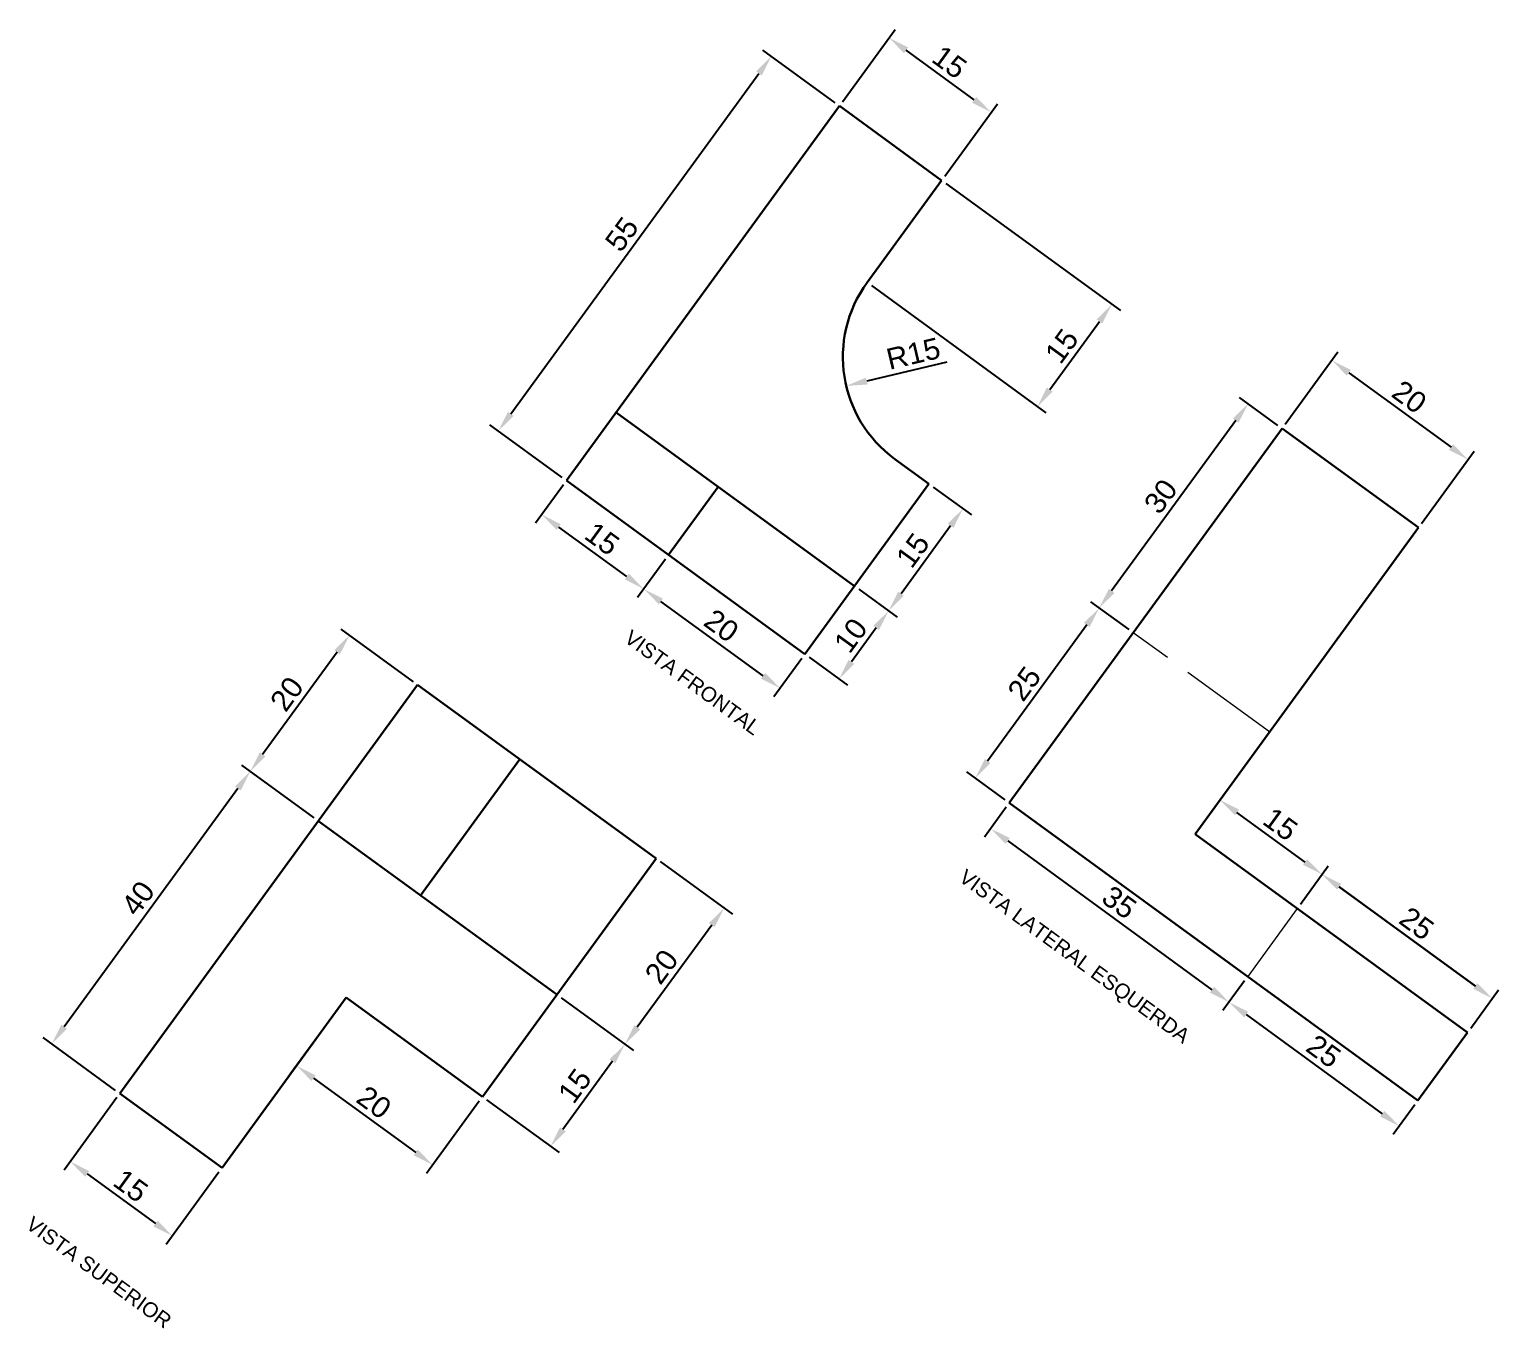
# Model space of a CAD drawing. Header units: millimetres. Extents: x 389 to 1956, y -1389 to -219.
# Drawn here: x 1096.3 to 1270.7, y -793.8 to -639.6 of the extents above; entities that cross this region are included whole.
import ezdxf

# ---------------------------------------------------------------- set-up
doc = ezdxf.new("R2010")
doc.units = ezdxf.units.MM
doc.linetypes.add('ACAD_ISO02W100', pattern=[15, 12, -3])
doc.layers.add('1-linha continua', color=5, linetype='Continuous', lineweight=30)
doc.layers.add('2-projeção', color=4, linetype='ACAD_ISO02W100', lineweight=15)
doc.layers.add('4-cotas', color=1, linetype='Continuous')
doc.layers.add('5-texto', color=6, linetype='Continuous')
doc.styles.get("Standard").update_dxf_attribs({"font": 'arial.ttf'})
doc.dimstyles.new('a1', dxfattribs={"dimtxt": 2.5, "dimasz": 2.5, "dimexe": 1.25, "dimexo": 0.625, "dimtad": 1, "dimtoh": 1, "dimtxsty": 'Standard', "dimcen": 2.5, "dimclrd": 256, "dimclre": 256, "dimclrt": 30, "dimadec": 0, "dimazin": 0, "dimtfac": 1, "dimtmove": 0, "dimatfit": 3, "dimfxl": 1, "dimlwd": -1, "dimlwe": -1, "dimarcsym": 0})

# ---------------------------------------------------------------- blocks, each defined once
blk = doc.blocks.new('*D13')
at = {"layer": '4-cotas', "transparency": 16777216}
for p, q in [((1191.93, -648.35), (1183.34, -642.09)), ((1153.44, -685.26), (1182.88, -644.85)), ((1159.55, -692.8), (1150.96, -686.55))]:
    blk.add_line(p, q, dxfattribs=at)
for points in [[(1182.55, -644.6), (1183.22, -645.09), (1184.35, -642.83)], [(1153.11, -685.02), (1153.78, -685.51), (1151.97, -687.28)]]:
    blk.add_solid(points, dxfattribs=at)
at = {"layer": 'Defpoints', "color": 0, "transparency": 16777216}
for p in [(1184.35, -642.83), (1192.44, -648.72), (1160.05, -693.17)]:
    blk.add_point(p, dxfattribs=at)
at = {"layer": '4-cotas', "color": 30, "transparency": 16777216, "insert": (1166.63, -663.94), "char_height": 2.5, "attachment_point": 5, "rotation": 53.9294}
blk.add_mtext('55', dxfattribs=at)
blk = doc.blocks.new('*D14')
at = {"layer": '4-cotas', "transparency": 16777216}
for p, q in [((1192.81, -648.21), (1199.06, -639.62)), ((1208.43, -647.99), (1200.35, -642.11)), ((1204.93, -657.04), (1211.19, -648.45))]:
    blk.add_line(p, q, dxfattribs=at)
for points in [[(1200.59, -641.77), (1200.1, -642.44), (1198.33, -640.63)], [(1208.67, -647.66), (1208.18, -648.33), (1210.45, -649.46)]]:
    blk.add_solid(points, dxfattribs=at)
at = {"layer": 'Defpoints', "color": 0, "transparency": 16777216}
for p in [(1198.33, -640.63), (1192.44, -648.72), (1204.56, -657.55)]:
    blk.add_point(p, dxfattribs=at)
at = {"layer": '4-cotas', "color": 30, "transparency": 16777216, "insert": (1205.51, -643.51), "char_height": 2.5, "attachment_point": 5, "rotation": 323.9294}
blk.add_mtext('15', dxfattribs=at)
blk = doc.blocks.new('*D15')
at = {"layer": '4-cotas', "transparency": 16777216}
for p, q in [((1203.57, -693.94), (1208.12, -697.25)), ((1205.63, -698.54), (1199.75, -706.62)), ((1194.74, -706.06), (1199.28, -709.38))]:
    blk.add_line(p, q, dxfattribs=at)
for points in [[(1205.3, -698.29), (1205.97, -698.78), (1207.11, -696.52)], [(1199.41, -706.37), (1200.08, -706.86), (1198.27, -708.64)]]:
    blk.add_solid(points, dxfattribs=at)
at = {"layer": 'Defpoints', "color": 0, "transparency": 16777216}
for p in [(1203.06, -693.57), (1194.23, -705.7), (1198.27, -708.64)]:
    blk.add_point(p, dxfattribs=at)
at = {"layer": '4-cotas', "color": 30, "transparency": 16777216, "insert": (1201.15, -701.46), "char_height": 2.5, "attachment_point": 5, "rotation": 53.9294}
blk.add_mtext('15', dxfattribs=at)
blk = doc.blocks.new('*D16')
at = {"layer": '4-cotas', "transparency": 16777216}
for p, q in [((1159.69, -693.68), (1156.37, -698.22)), ((1167.21, -704.57), (1159.13, -698.69)), ((1171.81, -702.51), (1168.5, -707.06))]:
    blk.add_line(p, q, dxfattribs=at)
for points in [[(1159.38, -698.35), (1158.89, -699.02), (1157.11, -697.21)], [(1167.46, -704.24), (1166.97, -704.91), (1169.24, -706.05)]]:
    blk.add_solid(points, dxfattribs=at)
at = {"layer": 'Defpoints', "color": 0, "transparency": 16777216}
for p in [(1160.05, -693.17), (1157.11, -697.21), (1172.18, -702)]:
    blk.add_point(p, dxfattribs=at)
at = {"layer": '4-cotas', "color": 30, "transparency": 16777216, "insert": (1164.29, -700.09), "char_height": 2.5, "attachment_point": 5, "rotation": 323.9294}
blk.add_mtext('15', dxfattribs=at)
blk = doc.blocks.new('*D17')
at = {"layer": '4-cotas', "transparency": 16777216}
for p, q in [((1171.81, -702.51), (1168.5, -707.06)), ((1183.38, -716.35), (1171.26, -707.52)), ((1187.98, -714.28), (1184.67, -718.83))]:
    blk.add_line(p, q, dxfattribs=at)
for points in [[(1171.5, -707.18), (1171.01, -707.85), (1169.24, -706.05)], [(1183.63, -716.01), (1183.14, -716.69), (1185.4, -717.82)]]:
    blk.add_solid(points, dxfattribs=at)
at = {"layer": 'Defpoints', "color": 0, "transparency": 16777216}
for p in [(1172.18, -702), (1169.24, -706.05), (1188.35, -713.78)]:
    blk.add_point(p, dxfattribs=at)
at = {"layer": '4-cotas', "color": 30, "transparency": 16777216, "insert": (1178.44, -710.4), "char_height": 2.5, "attachment_point": 5, "rotation": 323.9294}
blk.add_mtext('20', dxfattribs=at)
blk = doc.blocks.new('*D18')
at = {"layer": '4-cotas', "transparency": 16777216}
for p, q in [((1194.74, -706.06), (1199.28, -709.38)), ((1196.8, -710.66), (1193.86, -714.7)), ((1188.85, -714.15), (1193.4, -717.46))]:
    blk.add_line(p, q, dxfattribs=at)
for points in [[(1196.47, -710.42), (1197.14, -710.91), (1198.27, -708.64)], [(1193.52, -714.46), (1194.2, -714.95), (1192.39, -716.72)]]:
    blk.add_solid(points, dxfattribs=at)
at = {"layer": 'Defpoints', "color": 0, "transparency": 16777216}
for p in [(1194.23, -705.7), (1188.35, -713.78), (1192.39, -716.72)]:
    blk.add_point(p, dxfattribs=at)
at = {"layer": '4-cotas', "color": 30, "transparency": 16777216, "insert": (1193.79, -711.56), "char_height": 2.5, "attachment_point": 5, "rotation": 53.9294}
blk.add_mtext('10', dxfattribs=at)
blk = doc.blocks.new('*D19')
at = {"layer": '4-cotas', "transparency": 16777216}
blk.add_line((1205.17, -679.13), (1195.69, -681.36), dxfattribs=at)
blk.add_solid([(1195.59, -680.96), (1195.78, -681.77), (1193.25, -681.94)], dxfattribs=at)
at = {"layer": 'Defpoints', "color": 0, "transparency": 16777216}
for p in [(1207.85, -678.5), (1193.25, -681.94)]:
    blk.add_point(p, dxfattribs=at)
at = {"layer": '4-cotas', "color": 30, "transparency": 16777216, "insert": (1201.21, -678.11), "char_height": 2.5, "attachment_point": 5, "rotation": 13.2311}
blk.add_mtext('R15', dxfattribs=at)
blk = doc.blocks.new('*D20')
at = {"layer": '4-cotas', "transparency": 16777216}
for p, q in [((1205.07, -657.92), (1225.78, -673)), ((1196.24, -670.04), (1216.95, -685.13)), ((1217.41, -682.37), (1223.3, -674.29))]:
    blk.add_line(p, q, dxfattribs=at)
for points in [[(1222.96, -674.04), (1223.63, -674.53), (1224.77, -672.27)], [(1217.07, -682.13), (1217.75, -682.62), (1215.94, -684.39)]]:
    blk.add_solid(points, dxfattribs=at)
at = {"layer": 'Defpoints', "color": 0, "transparency": 16777216}
for p in [(1204.56, -657.55), (1195.73, -669.67), (1224.77, -672.27)]:
    blk.add_point(p, dxfattribs=at)
at = {"layer": '4-cotas', "color": 30, "transparency": 16777216, "insert": (1218.82, -677.21), "char_height": 2.5, "attachment_point": 5, "rotation": 53.9294}
blk.add_mtext('15', dxfattribs=at)
blk = doc.blocks.new('*D21')
at = {"layer": '4-cotas', "transparency": 16777216}
for p, q in [((1141.89, -717.05), (1133.3, -710.8)), ((1132.84, -713.55), (1124, -725.68)), ((1130.11, -733.22), (1121.52, -726.96))]:
    blk.add_line(p, q, dxfattribs=at)
for points in [[(1132.5, -713.31), (1133.17, -713.8), (1134.31, -711.53)], [(1123.67, -725.43), (1124.34, -725.92), (1122.53, -727.7)]]:
    blk.add_solid(points, dxfattribs=at)
at = {"layer": 'Defpoints', "color": 0, "transparency": 16777216}
for p in [(1142.39, -717.42), (1122.53, -727.7), (1130.62, -733.59)]:
    blk.add_point(p, dxfattribs=at)
at = {"layer": '4-cotas', "color": 30, "transparency": 16777216, "insert": (1126.88, -718.5), "char_height": 2.5, "attachment_point": 5, "rotation": 53.9294}
blk.add_mtext('20', dxfattribs=at)
blk = doc.blocks.new('*D22')
at = {"layer": '4-cotas', "transparency": 16777216}
for p, q in [((1130.11, -733.22), (1121.52, -726.96)), ((1121.06, -729.72), (1100.45, -758.01)), ((1106.56, -765.55), (1097.97, -759.29))]:
    blk.add_line(p, q, dxfattribs=at)
for points in [[(1120.72, -729.47), (1121.4, -729.96), (1122.53, -727.7)], [(1100.12, -757.76), (1100.79, -758.26), (1098.98, -760.03)]]:
    blk.add_solid(points, dxfattribs=at)
at = {"layer": 'Defpoints', "color": 0, "transparency": 16777216}
for p in [(1130.62, -733.59), (1098.98, -760.03), (1107.06, -765.92)]:
    blk.add_point(p, dxfattribs=at)
at = {"layer": '4-cotas', "color": 30, "transparency": 16777216, "insert": (1109.22, -742.75), "char_height": 2.5, "attachment_point": 5, "rotation": 53.9294}
blk.add_mtext('40', dxfattribs=at)
blk = doc.blocks.new('*D23')
at = {"layer": '4-cotas', "transparency": 16777216}
for p, q in [((1106.7, -766.42), (1100.44, -775.01)), ((1103.2, -775.47), (1111.28, -781.36)), ((1118.82, -775.26), (1112.57, -783.84))]:
    blk.add_line(p, q, dxfattribs=at)
for points in [[(1103.44, -775.14), (1102.95, -775.81), (1101.18, -774)], [(1111.53, -781.02), (1111.03, -781.7), (1113.3, -782.83)]]:
    blk.add_solid(points, dxfattribs=at)
at = {"layer": 'Defpoints', "color": 0, "transparency": 16777216}
for p in [(1107.06, -765.92), (1119.19, -774.75), (1113.3, -782.83)]:
    blk.add_point(p, dxfattribs=at)
at = {"layer": '4-cotas', "color": 30, "transparency": 16777216, "insert": (1108.36, -776.88), "char_height": 2.5, "attachment_point": 5, "rotation": 323.9294}
blk.add_mtext('15', dxfattribs=at)
blk = doc.blocks.new('*D24')
at = {"layer": '4-cotas', "transparency": 16777216}
for p, q in [((1133.54, -755.05), (1127.28, -763.64)), ((1130.04, -764.1), (1142.17, -772.93)), ((1149.71, -766.82), (1143.45, -775.41))]:
    blk.add_line(p, q, dxfattribs=at)
for points in [[(1130.29, -763.76), (1129.8, -764.43), (1128.02, -762.63)], [(1142.41, -772.59), (1141.92, -773.27), (1144.19, -774.4)]]:
    blk.add_solid(points, dxfattribs=at)
at = {"layer": 'Defpoints', "color": 0, "transparency": 16777216}
for p in [(1133.91, -754.54), (1150.07, -766.32), (1144.19, -774.4)]:
    blk.add_point(p, dxfattribs=at)
at = {"layer": '4-cotas', "color": 30, "transparency": 16777216, "insert": (1137.22, -766.98), "char_height": 2.5, "attachment_point": 5, "rotation": 323.9294}
blk.add_mtext('20', dxfattribs=at)
blk = doc.blocks.new('*D25')
at = {"layer": '4-cotas', "transparency": 16777216}
for p, q in [((1159.41, -754.56), (1168, -760.82)), ((1165.52, -762.1), (1159.63, -770.19)), ((1150.58, -766.69), (1159.17, -772.94))]:
    blk.add_line(p, q, dxfattribs=at)
for points in [[(1165.18, -761.86), (1165.85, -762.35), (1166.99, -760.08)], [(1159.29, -769.94), (1159.97, -770.43), (1158.16, -772.21)]]:
    blk.add_solid(points, dxfattribs=at)
at = {"layer": 'Defpoints', "color": 0, "transparency": 16777216}
for p in [(1158.91, -754.19), (1150.07, -766.32), (1158.16, -772.21)]:
    blk.add_point(p, dxfattribs=at)
at = {"layer": '4-cotas', "color": 30, "transparency": 16777216, "insert": (1161.04, -765.02), "char_height": 2.5, "attachment_point": 5, "rotation": 53.9294}
blk.add_mtext('15', dxfattribs=at)
blk = doc.blocks.new('*D27')
at = {"layer": '4-cotas', "transparency": 16777216}
for p, q in [((1171.19, -738.4), (1179.77, -744.65)), ((1177.29, -745.94), (1168.46, -758.06)), ((1159.41, -754.56), (1168, -760.82))]:
    blk.add_line(p, q, dxfattribs=at)
for points in [[(1176.96, -745.69), (1177.63, -746.18), (1178.76, -743.92)], [(1168.12, -757.82), (1168.8, -758.31), (1166.99, -760.08)]]:
    blk.add_solid(points, dxfattribs=at)
at = {"layer": 'Defpoints', "color": 0, "transparency": 16777216}
for p in [(1170.68, -738.03), (1158.91, -754.19), (1166.99, -760.08)]:
    blk.add_point(p, dxfattribs=at)
at = {"layer": '4-cotas', "color": 30, "transparency": 16777216, "insert": (1171.34, -750.88), "char_height": 2.5, "attachment_point": 5, "rotation": 53.9294}
blk.add_mtext('20', dxfattribs=at)
blk = doc.blocks.new('*D28')
at = {"layer": '4-cotas', "transparency": 16777216}
for p, q in [((1212.23, -731.95), (1209.65, -735.49)), ((1212.41, -735.95), (1236.65, -753.61)), ((1240.52, -752.56), (1237.94, -756.09))]:
    blk.add_line(p, q, dxfattribs=at)
for points in [[(1212.65, -735.61), (1212.16, -736.28), (1210.38, -734.48)], [(1236.9, -753.27), (1236.41, -753.95), (1238.67, -755.08)]]:
    blk.add_solid(points, dxfattribs=at)
at = {"layer": 'Defpoints', "color": 0, "transparency": 16777216}
for p in [(1212.59, -731.44), (1240.88, -752.05), (1238.67, -755.08)]:
    blk.add_point(p, dxfattribs=at)
at = {"layer": '4-cotas', "color": 30, "transparency": 16777216, "insert": (1225.65, -743.24), "char_height": 2.5, "attachment_point": 5, "rotation": 323.9294}
blk.add_mtext('35', dxfattribs=at)
blk = doc.blocks.new('*D29')
at = {"layer": '4-cotas', "transparency": 16777216}
for p, q in [((1240.52, -752.56), (1237.94, -756.09)), ((1240.7, -756.56), (1256.86, -768.33)), ((1260.72, -767.27), (1258.15, -770.81))]:
    blk.add_line(p, q, dxfattribs=at)
for points in [[(1240.94, -756.22), (1240.45, -756.89), (1238.67, -755.08)], [(1257.11, -767.99), (1256.62, -768.67), (1258.88, -769.8)]]:
    blk.add_solid(points, dxfattribs=at)
at = {"layer": 'Defpoints', "color": 0, "transparency": 16777216}
for p in [(1240.88, -752.05), (1261.09, -766.77), (1258.88, -769.8)]:
    blk.add_point(p, dxfattribs=at)
at = {"layer": '4-cotas', "color": 30, "transparency": 16777216, "insert": (1249.9, -760.91), "char_height": 2.5, "attachment_point": 5, "rotation": 323.9294}
blk.add_mtext('25', dxfattribs=at)
blk = doc.blocks.new('*D30')
at = {"layer": '4-cotas', "transparency": 16777216}
for p, q in [((1244.47, -686.62), (1239.92, -683.31)), ((1239.46, -686.06), (1224.74, -706.27)), ((1226.81, -710.87), (1222.26, -707.56))]:
    blk.add_line(p, q, dxfattribs=at)
for points in [[(1239.13, -685.82), (1239.8, -686.31), (1240.94, -684.04)], [(1224.41, -706.03), (1225.08, -706.52), (1223.27, -708.29)]]:
    blk.add_solid(points, dxfattribs=at)
at = {"layer": 'Defpoints', "color": 0, "transparency": 16777216}
for p in [(1244.98, -686.99), (1223.27, -708.29), (1227.31, -711.24)]:
    blk.add_point(p, dxfattribs=at)
at = {"layer": '4-cotas', "color": 30, "transparency": 16777216, "insert": (1230.57, -695.05), "char_height": 2.5, "attachment_point": 5, "rotation": 53.9294}
blk.add_mtext('30', dxfattribs=at)
blk = doc.blocks.new('*D31')
at = {"layer": '4-cotas', "transparency": 16777216}
for p, q in [((1226.81, -710.87), (1222.26, -707.56)), ((1221.8, -710.31), (1210.02, -726.48)), ((1212.09, -731.07), (1207.54, -727.76))]:
    blk.add_line(p, q, dxfattribs=at)
for points in [[(1221.46, -710.07), (1222.14, -710.56), (1223.27, -708.29)], [(1209.69, -726.23), (1210.36, -726.72), (1208.55, -728.5)]]:
    blk.add_solid(points, dxfattribs=at)
at = {"layer": 'Defpoints', "color": 0, "transparency": 16777216}
for p in [(1227.31, -711.24), (1208.55, -728.5), (1212.59, -731.44)]:
    blk.add_point(p, dxfattribs=at)
at = {"layer": '4-cotas', "color": 30, "transparency": 16777216, "insert": (1214.38, -717.28), "char_height": 2.5, "attachment_point": 5, "rotation": 53.9294}
blk.add_mtext('25', dxfattribs=at)
blk = doc.blocks.new('*D32')
at = {"layer": '4-cotas', "transparency": 16777216}
for p, q in [((1247.14, -743.46), (1250.45, -738.92)), ((1251.74, -741.4), (1267.9, -753.17)), ((1267.35, -758.18), (1270.66, -753.64))]:
    blk.add_line(p, q, dxfattribs=at)
for points in [[(1251.98, -741.06), (1251.49, -741.73), (1249.72, -739.93)], [(1268.15, -752.84), (1267.66, -753.51), (1269.92, -754.65)]]:
    blk.add_solid(points, dxfattribs=at)
at = {"layer": 'Defpoints', "color": 0, "transparency": 16777216}
for p in [(1246.77, -743.97), (1269.92, -754.65), (1266.98, -758.69)]:
    blk.add_point(p, dxfattribs=at)
at = {"layer": '4-cotas', "color": 30, "transparency": 16777216, "insert": (1260.94, -745.75), "char_height": 2.5, "attachment_point": 5, "rotation": 323.9294}
blk.add_mtext('25', dxfattribs=at)
blk = doc.blocks.new('*D33')
at = {"layer": '4-cotas', "transparency": 16777216}
for p, q in [((1250.08, -739.42), (1250.45, -738.92)), ((1267.9, -753.17), (1251.74, -741.4)), ((1267.35, -758.18), (1270.66, -753.64))]:
    blk.add_line(p, q, dxfattribs=at)
for points in [[(1251.98, -741.06), (1251.49, -741.73), (1249.72, -739.93)], [(1268.15, -752.84), (1267.66, -753.51), (1269.92, -754.65)]]:
    blk.add_solid(points, dxfattribs=at)
at = {"layer": 'Defpoints', "color": 0, "transparency": 16777216}
for p in [(1249.72, -739.93), (1249.72, -739.93), (1266.98, -758.69)]:
    blk.add_point(p, dxfattribs=at)
at = {"layer": '4-cotas', "color": 30, "transparency": 16777216, "insert": (1260.94, -745.75), "char_height": 2.5, "attachment_point": 5, "rotation": 323.9294}
blk.add_mtext('25', dxfattribs=at)
blk = doc.blocks.new('*D34')
at = {"layer": '4-cotas', "transparency": 16777216}
for p, q in [((1237.96, -730.59), (1238.33, -730.08)), ((1247.69, -738.45), (1239.61, -732.57)), ((1250.08, -739.42), (1250.45, -738.92))]:
    blk.add_line(p, q, dxfattribs=at)
for points in [[(1239.86, -732.23), (1239.37, -732.9), (1237.59, -731.09)], [(1247.94, -738.12), (1247.45, -738.79), (1249.72, -739.93)]]:
    blk.add_solid(points, dxfattribs=at)
at = {"layer": 'Defpoints', "color": 0, "transparency": 16777216}
for p in [(1237.59, -731.09), (1237.59, -731.09), (1249.72, -739.93)]:
    blk.add_point(p, dxfattribs=at)
at = {"layer": '4-cotas', "color": 30, "transparency": 16777216, "insert": (1244.77, -733.97), "char_height": 2.5, "attachment_point": 5, "rotation": 323.9294}
blk.add_mtext('15', dxfattribs=at)
blk = doc.blocks.new('*D35')
at = {"layer": '4-cotas', "transparency": 16777216}
for p, q in [((1245.34, -686.48), (1251.6, -677.89)), ((1252.89, -680.38), (1265.01, -689.21)), ((1261.51, -698.26), (1267.77, -689.67))]:
    blk.add_line(p, q, dxfattribs=at)
for points in [[(1253.13, -680.04), (1252.64, -680.71), (1250.86, -678.9)], [(1265.26, -688.87), (1264.76, -689.54), (1267.03, -690.68)]]:
    blk.add_solid(points, dxfattribs=at)
at = {"layer": 'Defpoints', "color": 0, "transparency": 16777216}
for p in [(1244.98, -686.99), (1267.03, -690.68), (1261.14, -698.76)]:
    blk.add_point(p, dxfattribs=at)
at = {"layer": '4-cotas', "color": 30, "transparency": 16777216, "insert": (1260.07, -683.25), "char_height": 2.5, "attachment_point": 5, "rotation": 323.9294}
blk.add_mtext('20', dxfattribs=at)

msp = doc.modelspace()

# ---------------------------------------------------------------- linework, layer by layer
at = {"layer": '1-linha continua'}
for p, q in [((1192.438, -648.716), (1160.055, -693.172)), ((1204.562, -657.548), (1192.438, -648.716)), ((1204.562, -657.548), (1195.73, -669.672)), ((1165.943, -685.089), (1194.233, -705.696)), ((1244.977, -686.987), (1212.594, -731.443)), ((1261.143, -698.762), (1244.977, -686.987)), ((1199.023, -690.628), (1203.065, -693.572)), ((1160.055, -693.172), (1188.345, -713.779)), ((1188.345, -713.779), (1203.065, -693.572)), ((1172.179, -702.004), (1178.067, -693.921)), ((1261.143, -698.762), (1234.647, -735.136)), ((1142.391, -717.421), (1107.064, -765.918)), ((1142.391, -717.421), (1170.682, -738.028)), ((1154.516, -726.253), (1142.74, -742.418)), ((1212.594, -731.443), (1261.091, -766.77)), ((1130.616, -733.587), (1158.906, -754.194)), ((1234.647, -735.136), (1266.979, -758.687)), ((1150.074, -766.318), (1170.682, -738.028)), ((1119.189, -774.75), (1133.908, -754.543)), ((1133.908, -754.543), (1150.074, -766.318)), ((1261.091, -766.77), (1266.979, -758.687)), ((1107.064, -765.918), (1119.189, -774.75))]:
    msp.add_line(p, q, dxfattribs=at)
msp.add_arc((1207.855, -678.504), 15, 143.92937, 233.92937, dxfattribs=at)
at = {"layer": '2-projeção'}
for p, q in [((1243.479, -723.011), (1227.313, -711.236)), ((1246.772, -743.967), (1240.884, -752.05))]:
    msp.add_line(p, q, dxfattribs=at)

# ---------------------------------------------------------------- texts
at = {"layer": '5-texto'}
for s, p in [('VISTA FRONTAL', (1166.762, -712.208)), ('VISTA LATERAL ESQUERDA', (1206.473, -740.609)), ('VISTA SUPERIOR', (1095.76, -781.805))]:
    msp.add_text(s, height=1.75276, rotation=323.92937, dxfattribs=at).set_placement(p)

# ---------------------------------------------------------------- dimensions: what is measured, and where the dimension line sits
at = {"layer": '4-cotas'}
for base, p1, p2, angle, picture, middle in [((1198.326, -640.633), (1204.562, -657.548), (1192.438, -648.716), 323.92937, '*D14', (1205.507, -643.512)), ((1184.355, -642.828), (1160.055, -693.172), (1192.438, -648.716), 53.92937, '*D13', (1166.631, -663.94)), ((1224.77, -672.267), (1195.73, -669.672), (1204.562, -657.548), 53.92937, '*D20', (1218.817, -677.21)), ((1267.03, -690.68), (1244.977, -686.987), (1261.143, -698.762), 323.92937, '*D35', (1260.067, -683.255)), ((1223.272, -708.292), (1244.977, -686.987), (1227.313, -711.236), 53.92937, '*D30', (1230.566, -695.047)), ((1157.111, -697.213), (1172.179, -702.004), (1160.055, -693.172), 323.92937, '*D16', (1164.293, -700.092)), ((1198.274, -708.64), (1203.065, -693.572), (1194.233, -705.696), 53.92937, '*D15', (1201.153, -701.459)), ((1169.235, -706.045), (1188.345, -713.779), (1172.179, -702.004), 323.92937, '*D17', (1178.438, -710.396)), ((1192.386, -716.723), (1194.233, -705.696), (1188.345, -713.779), 53.92937, '*D18', (1193.793, -711.562)), ((1122.533, -727.699), (1142.391, -717.421), (1130.616, -733.587), 53.92937, '*D21', (1126.884, -718.496)), ((1238.675, -755.083), (1212.594, -731.443), (1240.884, -752.05), 323.92937, '*D28', (1225.649, -743.242)), ((1166.989, -760.082), (1170.682, -738.028), (1158.906, -754.194), 53.92937, '*D27', (1171.34, -750.879)), ((1269.923, -754.645), (1246.772, -743.967), (1266.979, -758.687), 323.92937, '*D32', (1260.939, -745.749)), ((1144.186, -774.401), (1133.908, -754.543), (1150.074, -766.318), 323.92937, '*D24', (1137.223, -766.977)), ((1158.157, -772.206), (1158.906, -754.194), (1150.074, -766.318), 53.92937, '*D25', (1161.036, -765.024)), ((1113.301, -782.833), (1107.064, -765.918), (1119.189, -774.75), 323.92937, '*D23', (1108.358, -776.88))]:
    dim = msp.add_linear_dim(base=base, p1=p1, p2=p2, angle=angle, dimstyle='a1', dxfattribs=at)
    dim.commit()
    dim.dimension.update_dxf_attribs({"geometry": picture, "text_midpoint": middle})
dim = msp.add_radius_dim(center=(1207.855, -678.504), mpoint=(1193.253, -681.937), dimstyle='a1', dxfattribs=at)
dim.commit()
dim.dimension.update_dxf_attribs({"geometry": '*D19', "text_midpoint": (1201.645, -679.964), "dimtype": 164})
for base, p1, p2, angle, picture, middle in [((1208.552, -728.499), (1227.313, -711.236), (1212.594, -731.443), 53.92937, '*D31', (1214.375, -717.276)), ((1098.982, -760.03), (1130.616, -733.587), (1107.064, -765.918), 53.92937, '*D22', (1109.22, -742.745)), ((1237.591, -731.094), (1249.716, -739.926), (1237.591, -731.094), 323.92937, '*D34', (1244.773, -733.973)), ((1249.716, -739.926), (1266.979, -758.687), (1249.716, -739.926), 323.92937, '*D33', (1260.939, -745.749)), ((1258.882, -769.803), (1240.884, -752.05), (1261.091, -766.77), 323.92937, '*D29', (1249.898, -760.906))]:
    dim = msp.add_linear_dim(base=base, p1=p1, p2=p2, angle=angle, dimstyle='a1', override={"dimtmove": 1}, dxfattribs=at)
    dim.commit()
    dim.dimension.update_dxf_attribs({"geometry": picture, "text_midpoint": middle})

doc.saveas('drawing.dxf')
